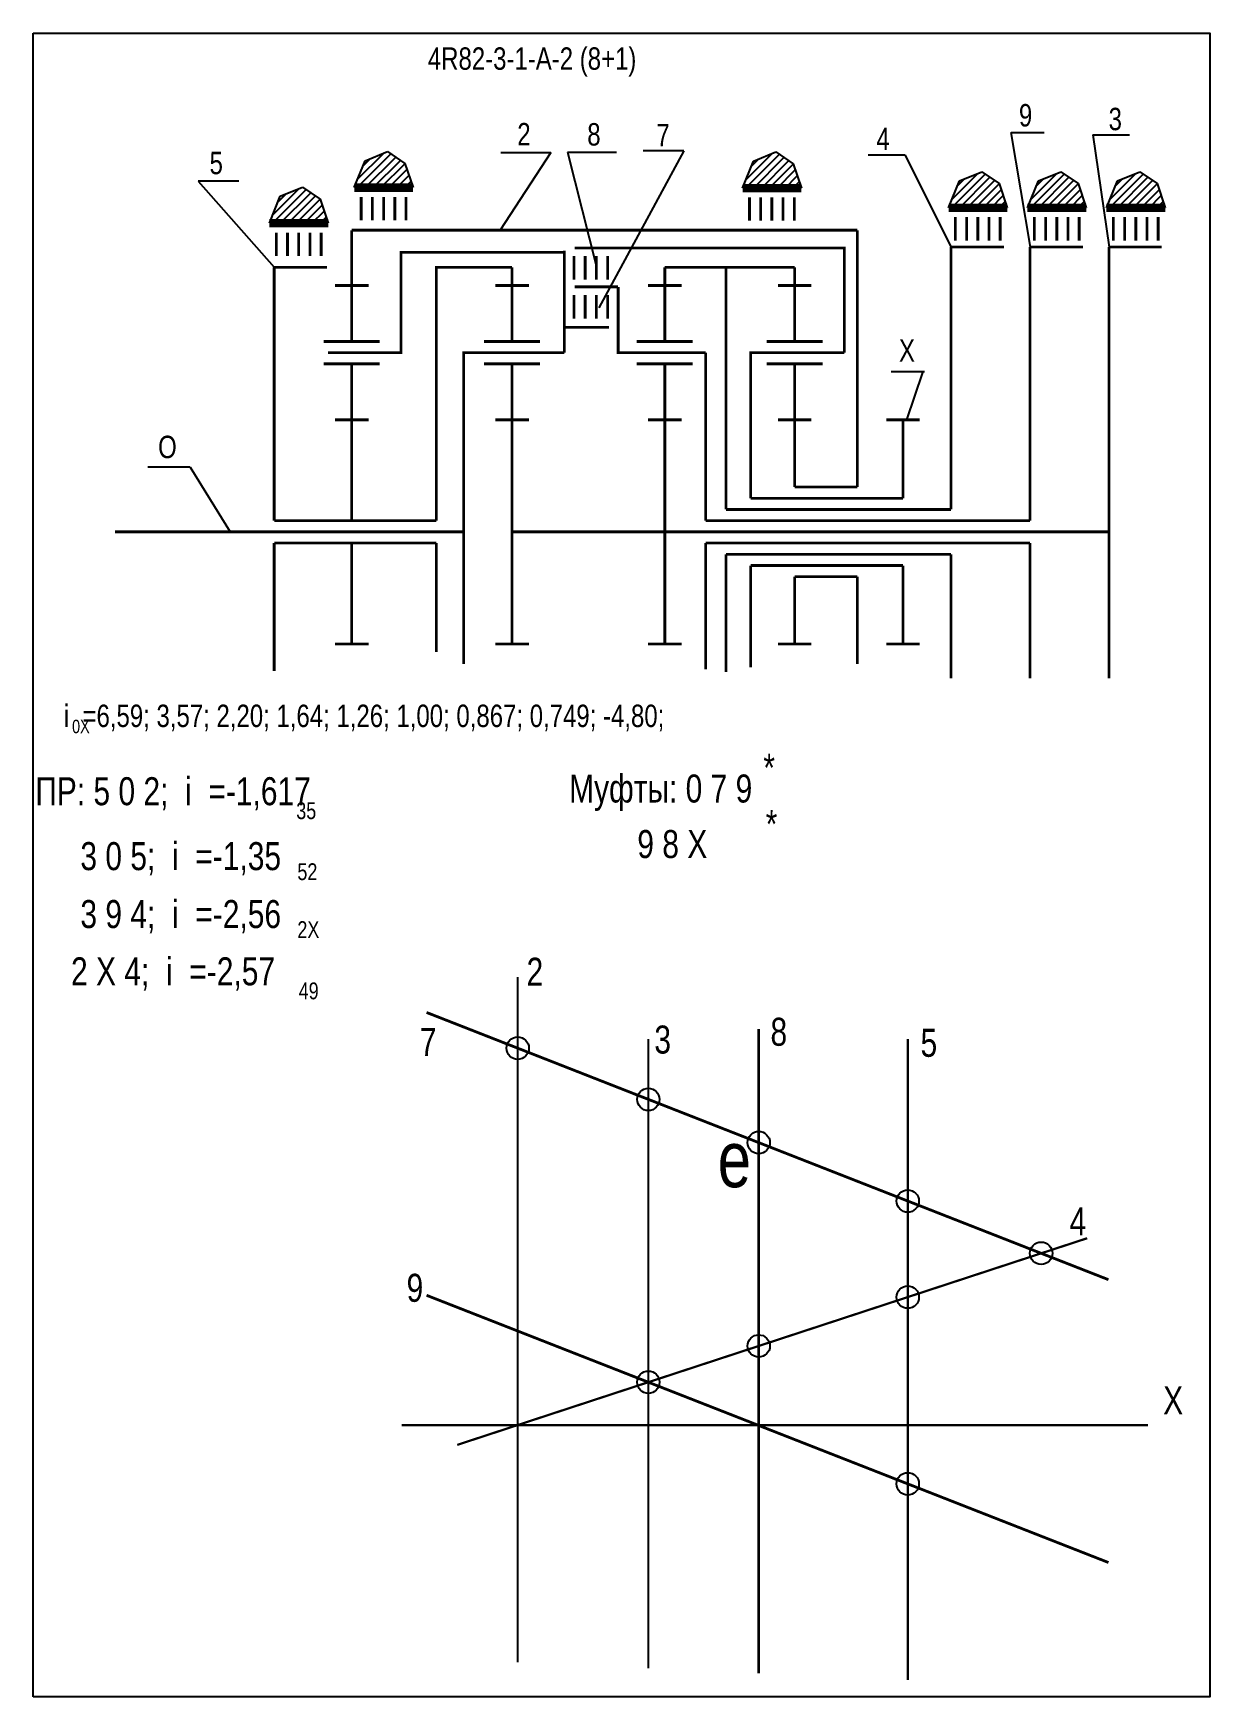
# Model space of a CAD drawing. Extents: x -352 to -142, y 153 to 450.
import ezdxf

# ---------------------------------------------------------------- set-up
doc = ezdxf.new("R2010")
doc.units = 0
doc.header["$LTSCALE"] = 15
doc.layers.get('0').update_dxf_attribs({"linetype": 'CONTINUOUS'})
doc.layers.add('DIM', color=92, linetype='CONTINUOUS')
doc.layers.add('MAIN', color=5, linetype='CONTINUOUS')
doc.styles.add('AMK', font='amk.shx', dxfattribs={"width": 0.8})

msp = doc.modelspace()

# ---------------------------------------------------------------- hatches: boundary and pattern name
at = {"layer": 'DIM'}
h = msp.add_hatch(dxfattribs=at)
h.set_pattern_fill('_USER', color=0, angle=45, style=0, pattern_type=0)
h.set_pattern_definition([(45, (-42.8949, -3.3953), (-0.7071068, 0.7071068), [])])
h.paths.add_polyline_path([(-293.19, 427.12), (-295.13, 422.3), (-284.64, 422.3), (-286.09, 426.63), (-289.2, 428.74)])
h = msp.add_hatch(dxfattribs=at)
h.set_pattern_fill('_USER', color=0, angle=45, style=0, pattern_type=0)
h.set_pattern_definition([(45, (26.4144, -3.4683), (-0.7071068, 0.7071068), [])])
h.paths.add_polyline_path([(-223.88, 427.05), (-225.83, 422.23), (-215.33, 422.23), (-216.78, 426.55), (-219.89, 428.67)])
h = msp.add_hatch(dxfattribs=at)
h.set_pattern_fill('_USER', color=0, angle=45, style=0, pattern_type=0)
h.set_pattern_definition([(45, (63.1784, -6.9894), (-0.7071068, 0.7071068), [])])
h.paths.add_polyline_path([(-187.12, 423.53), (-189.06, 418.71), (-178.57, 418.71), (-180.01, 423.03), (-183.13, 425.15)])
h = msp.add_hatch(dxfattribs=at)
h.set_pattern_fill('_USER', color=0, angle=45, style=0, pattern_type=0)
h.set_pattern_definition([(45, (77.2779, -6.9894), (-0.7071068, 0.7071068), [])])
h.paths.add_polyline_path([(-173.02, 423.53), (-174.96, 418.71), (-164.47, 418.71), (-165.91, 423.03), (-169.03, 425.15)])
h = msp.add_hatch(dxfattribs=at)
h.set_pattern_fill('_USER', color=0, angle=45, style=0, pattern_type=0)
h.set_pattern_definition([(45, (91.3774, -6.9894), (-0.7071068, 0.7071068), [])])
h.paths.add_polyline_path([(-158.92, 423.53), (-160.86, 418.71), (-150.37, 418.71), (-151.81, 423.03), (-154.93, 425.15)])
h = msp.add_hatch(dxfattribs=at)
h.set_pattern_fill('_USER', color=0, angle=45, style=0, pattern_type=0)
h.set_pattern_definition([(45, (-58.0435, -9.7597), (-0.7071068, 0.7071068), [])])
h.paths.add_polyline_path([(-308.34, 420.76), (-310.28, 415.94), (-299.79, 415.94), (-301.24, 420.26), (-304.35, 422.38)])

# ---------------------------------------------------------------- linework, layer by layer
at = {"const_width": 0.4}
for points in [[(-265.96, 281.39), (-265.96, 159.02)], [(-242.64, 270.29), (-242.64, 157.96)], [(-196.34, 270.29), (-196.34, 155.84)], [(-276.76, 197.83), (-164.3, 234.73)]]:
    msp.add_lwpolyline(points, dxfattribs=at)
at = {"layer": 'DIM', "color": 0}
for p, q in [((-177.94, 432.13), (-174.5, 411.69)), ((-177.88, 432.13), (-171.96, 432.13)), ((-163.31, 431.71), (-156.75, 431.71)), ((-163.31, 431.71), (-160.4, 411.69)), ((-293.19, 427.12), (-289.2, 428.74)), ((-289.2, 428.74), (-286.09, 426.63)), ((-260.03, 428.55), (-269.07, 414.74)), ((-268.97, 428.55), (-260.03, 428.55)), ((-257.06, 428.62), (-248.33, 428.62)), ((-257.06, 428.62), (-251.91, 408.17)), ((-236.32, 428.89), (-251.48, 400.84)), ((-236.32, 428.89), (-243.58, 428.89)), ((-236.32, 428.89), (-236.32, 428.89)), ((-223.88, 427.05), (-219.89, 428.67)), ((-219.89, 428.67), (-216.78, 426.55)), ((-203.4, 428.15), (-196.83, 428.15)), ((-196.83, 428.15), (-188.6, 411.69)), ((-295.13, 422.3), (-293.19, 427.12)), ((-286.09, 426.63), (-284.64, 422.3)), ((-225.83, 422.23), (-223.88, 427.05)), ((-216.78, 426.55), (-215.33, 422.23)), ((-187.12, 423.53), (-183.13, 425.15)), ((-183.13, 425.15), (-180.01, 423.03)), ((-173.02, 423.53), (-169.03, 425.15)), ((-169.03, 425.15), (-165.91, 423.03)), ((-158.92, 423.53), (-154.93, 425.15)), ((-154.93, 425.15), (-151.81, 423.03)), ((-315.72, 423.45), (-322.98, 423.45)), ((-322.98, 423.45), (-309.43, 408.09)), ((-308.34, 420.76), (-304.35, 422.38)), ((-304.35, 422.38), (-301.24, 420.26)), ((-293.88, 422.11), (-286.97, 422.11)), ((-189.06, 418.71), (-187.12, 423.53)), ((-180.01, 423.03), (-178.57, 418.71)), ((-174.96, 418.71), (-173.02, 423.53)), ((-165.91, 423.03), (-164.47, 418.71)), ((-160.86, 418.71), (-158.92, 423.53)), ((-151.81, 423.03), (-150.37, 418.71)), ((-310.28, 415.94), (-308.34, 420.76)), ((-301.24, 420.26), (-299.79, 415.94)), ((-187.81, 418.52), (-180.9, 418.52)), ((-173.71, 418.52), (-166.8, 418.52)), ((-159.61, 418.52), (-152.7, 418.52)), ((-309.03, 415.75), (-302.12, 415.75)), ((-199.28, 389.5), (-193.37, 389.5)), ((-193.72, 389.3), (-196.54, 380.84)), ((-324.4, 372.4), (-332.01, 372.4)), ((-324.4, 372.4), (-317.27, 360.84))]:
    msp.add_line(p, q, dxfattribs=at)
for points, const_width in [([(-205.32, 414.71), (-295.59, 414.71)], 0.5), ([(-205.32, 414.71), (-205.32, 368.84)], 0.5), ([(-290.58, 392.84), (-286.8, 392.84), (-286.8, 410.77), (-257.62, 410.77)], 0.5), ([(-257.62, 392.84), (-257.62, 411.07)], 0.5), ([(-248.03, 411.52), (-255.8, 411.52)], 0.5), ([(-248.03, 411.52), (-207.65, 411.52), (-207.65, 392.84)], 0.5), ([(-188.6, 411.69), (-188.6, 364.84)], 0.5), ([(-174.5, 411.69), (-174.5, 362.84)], 0.5), ([(-160.4, 411.69), (-160.4, 360.84)], 0.5), ([(-309.43, 408.09), (-309.43, 362.84)], 0.5), ([(-266.97, 408.09), (-280.5, 408.09), (-280.5, 362.84)], 0.5), ([(-239.7, 408.09), (-216.52, 408.09)], 0.5), ([(-228.76, 408.09), (-228.76, 364.84)], 0.5), ([(-248.03, 404.59), (-255.8, 404.59)], 0.5), ([(-244.32, 392.84), (-248.03, 392.84), (-248.03, 404.59)], 0.5), ([(-271.63, 392.84), (-275.61, 392.84), (-275.61, 337.23)], 0.5), ([(-232.42, 392.84), (-232.42, 362.84)], 0.5), ([(-221.32, 392.84), (-224.36, 392.84), (-224.36, 366.84)], 0.5), ([(-216.52, 368.84), (-205.32, 368.84)], 0.5), ([(-224.36, 366.84), (-197.18, 366.84)], 0.5), ([(-309.43, 362.84), (-280.5, 362.84)], 0.5), ([(-309.43, 362.84), (-280.5, 362.84)], 0.5), ([(-232.42, 362.84), (-174.5, 362.84)], 0.5), ([(-228.76, 364.84), (-188.6, 364.84)], 0.5), ([(-209.02, 362.84), (-197.18, 362.84)], 0.5), ([(-337.85, 360.84), (-275.61, 360.84)], 0.5), ([(-266.97, 360.84), (-232.42, 360.84)], 0.5), ([(-232.42, 360.84), (-160.4, 360.84)], 0.5), ([(-160.4, 360.84), (-160.4, 334.72)], 0.5), ([(-309.43, 358.84), (-280.5, 358.84)], 0.5), ([(-309.43, 358.84), (-309.43, 335.99)], 0.5), ([(-280.5, 358.84), (-280.5, 339.38)], 0.5), ([(-232.42, 358.84), (-232.42, 336.32)], 0.5), ([(-232.42, 358.84), (-174.5, 358.84)], 0.5), ([(-228.76, 356.84), (-228.76, 335.8)], 0.5), ([(-228.76, 356.84), (-188.6, 356.84)], 0.5), ([(-209.02, 358.84), (-197.18, 358.84)], 0.5), ([(-188.6, 356.84), (-188.6, 334.72)], 0.5), ([(-174.5, 358.84), (-174.5, 334.72)], 0.5), ([(-224.36, 354.84), (-197.18, 354.84)], 0.5), ([(-224.36, 354.84), (-224.36, 336.68)], 0.5), ([(-216.52, 352.84), (-205.32, 352.84)], 0.5), ([(-205.32, 352.84), (-205.32, 337.25)], 0.5), ([(-160.51, 227.33), (-282.23, 275.04)], 0.5), ([(-222.94, 272.1), (-222.94, 157.06)], 0.5), ([(-160.51, 176.83), (-282.23, 224.54)], 0.5), ([(-286.69, 201.37), (-153.47, 201.37)], 0.4)]:
    msp.add_lwpolyline(points, dxfattribs=dict(at, const_width=const_width))
msp.add_lwpolyline([(-224.36, 364.84, 0.5, 0.5, 0), (-197.18, 364.84, 0.5, 0.5, 0)], format="xyseb", dxfattribs=at)
for centre in [(-265.96, 268.66), (-242.64, 259.52), (-222.94, 251.8), (-196.34, 241.37), (-172.52, 232.04), (-196.34, 224.22), (-222.94, 215.49), (-242.64, 209.02), (-196.34, 190.87)]:
    msp.add_circle(centre, 2, dxfattribs=at)
at = {"layer": 'MAIN'}
for points in [[(-352.43, 152.87), (-352.43, 449.87)], [(-352.43, 449.87), (-142.43, 449.87), (-142.43, 152.87), (-352.43, 152.87)]]:
    msp.add_lwpolyline(points, dxfattribs=at)
at = {"layer": 'MAIN', "color": 0}
for points, const_width in [([(-295.13, 422.3), (-284.64, 422.3)], 1.5), ([(-225.83, 422.23), (-215.33, 422.23)], 1.5), ([(-285.9, 420.65), (-285.9, 416.46)], 0.5), ([(-216.59, 420.58), (-216.59, 416.38)], 0.5), ([(-189.06, 418.71), (-178.57, 418.71)], 1.5), ([(-174.96, 418.71), (-164.47, 418.71)], 1.5), ([(-160.86, 418.71), (-150.37, 418.71)], 1.5), ([(-310.28, 415.94), (-299.79, 415.94)], 1.5), ([(-179.83, 417.06), (-179.83, 412.86)], 0.5), ([(-165.73, 417.06), (-165.73, 412.86)], 0.5), ([(-151.63, 417.06), (-151.63, 412.86)], 0.5), ([(-301.05, 414.29), (-301.05, 410.09)], 0.5), ([(-295.59, 404.84), (-295.59, 414.71)], 0.5), ([(-249.91, 410.08), (-249.91, 405.88)], 0.5), ([(-188.6, 411.69), (-179.18, 411.69)], 0.5), ([(-174.5, 411.69), (-165.08, 411.69)], 0.5), ([(-160.4, 411.69), (-150.98, 411.69)], 0.5), ([(-309.43, 408.09), (-300.02, 408.09)], 0.5), ([(-266.97, 404.84), (-266.97, 408.09)], 0.5), ([(-239.7, 404.84), (-239.7, 408.09)], 0.5), ([(-216.52, 394.84), (-216.52, 408.09)], 0.5), ([(-295.59, 404.84), (-298.59, 404.84)], 0.5), ([(-295.59, 394.84), (-295.59, 404.84)], 0.5), ([(-295.59, 404.84), (-292.59, 404.84)], 0.5), ([(-266.97, 404.84), (-269.97, 404.84)], 0.5), ([(-266.97, 394.84), (-266.97, 404.84)], 0.5), ([(-266.97, 404.84), (-263.97, 404.84)], 0.5), ([(-239.7, 404.84), (-242.7, 404.84)], 0.5), ([(-239.7, 394.84), (-239.7, 404.84)], 0.5), ([(-239.7, 404.84), (-236.7, 404.84)], 0.5), ([(-216.52, 404.84), (-219.52, 404.84)], 0.5), ([(-216.52, 404.84), (-213.52, 404.84)], 0.5), ([(-249.91, 403.14), (-249.91, 398.94)], 0.5), ([(-257.62, 397.36), (-249.68, 397.36)], 0.5), ([(-290.58, 392.84), (-299.83, 392.84)], 0.5), ([(-257.62, 392.84), (-271.63, 392.84)], 0.5), ([(-232.42, 392.84), (-244.32, 392.84)], 0.5), ([(-207.65, 392.84), (-221.32, 392.84)], 0.5), ([(-295.59, 390.84), (-300.59, 390.84)], 0.5), ([(-295.59, 380.84), (-295.59, 390.84), (-290.59, 390.84)], 0.5), ([(-266.97, 390.84), (-271.97, 390.84)], 0.5), ([(-266.97, 380.84), (-266.97, 390.84), (-261.97, 390.84)], 0.5), ([(-239.7, 390.84), (-244.7, 390.84)], 0.5), ([(-239.7, 380.84), (-239.7, 390.84), (-234.7, 390.84)], 0.5), ([(-216.52, 390.84), (-221.52, 390.84)], 0.5), ([(-216.52, 380.84), (-216.52, 390.84), (-211.52, 390.84)], 0.5), ([(-295.59, 380.84), (-298.59, 380.84)], 0.5), ([(-295.59, 362.84), (-295.59, 380.84)], 0.5), ([(-295.59, 380.84), (-292.59, 380.84)], 0.5), ([(-266.97, 380.84), (-269.97, 380.84)], 0.5), ([(-266.97, 360.84), (-266.97, 380.84)], 0.5), ([(-266.97, 380.84), (-263.97, 380.84)], 0.5), ([(-239.7, 380.84), (-242.7, 380.84)], 0.5), ([(-239.7, 360.84), (-239.7, 380.84)], 0.5), ([(-239.7, 380.84), (-236.7, 380.84)], 0.5), ([(-216.52, 380.84), (-219.52, 380.84)], 0.5), ([(-216.52, 368.84), (-216.52, 380.84)], 0.5), ([(-216.52, 380.84), (-213.52, 380.84)], 0.5), ([(-197.18, 380.84), (-200.18, 380.84)], 0.5), ([(-197.18, 380.84), (-194.18, 380.84)], 0.5), ([(-197.18, 366.84), (-197.18, 380.84)], 0.5), ([(-266.97, 360.84), (-266.97, 340.84)], 0.5), ([(-239.7, 360.84), (-239.7, 340.84)], 0.5), ([(-295.59, 358.84), (-295.59, 340.84)], 0.5), ([(-197.18, 354.84), (-197.18, 340.84)], 0.5), ([(-216.52, 352.84), (-216.52, 340.84)], 0.5), ([(-295.59, 340.84), (-298.59, 340.84)], 0.5), ([(-295.59, 340.84), (-292.59, 340.84)], 0.5), ([(-266.97, 340.84), (-269.97, 340.84)], 0.5), ([(-266.97, 340.84), (-263.97, 340.84)], 0.5), ([(-239.7, 340.84), (-242.7, 340.84)], 0.5), ([(-239.7, 340.84), (-236.7, 340.84)], 0.5), ([(-216.52, 340.84), (-219.52, 340.84)], 0.5), ([(-216.52, 340.84), (-213.52, 340.84)], 0.5), ([(-197.18, 340.84), (-200.18, 340.84)], 0.5), ([(-197.18, 340.84), (-194.18, 340.84)], 0.5)]:
    msp.add_lwpolyline(points, dxfattribs=dict(at, const_width=const_width))
for points in [[(-293.9, 420.65, 0.5, 0.5, 0), (-293.9, 416.46, 0.5, 0.5, 0)], [(-291.9, 420.65, 0.5, 0.5, 0), (-291.9, 416.46, 0.5, 0.5, 0)], [(-289.9, 420.65, 0.5, 0.5, 0), (-289.9, 416.46, 0.5, 0.5, 0)], [(-287.9, 420.65, 0.5, 0.5, 0), (-287.9, 416.46, 0.5, 0.5, 0)], [(-224.59, 420.58, 0.5, 0.5, 0), (-224.59, 416.38, 0.5, 0.5, 0)], [(-222.59, 420.58, 0.5, 0.5, 0), (-222.59, 416.38, 0.5, 0.5, 0)], [(-220.59, 420.58, 0.5, 0.5, 0), (-220.59, 416.38, 0.5, 0.5, 0)], [(-218.59, 420.58, 0.5, 0.5, 0), (-218.59, 416.38, 0.5, 0.5, 0)], [(-187.83, 417.06, 0.5, 0.5, 0), (-187.83, 412.86, 0.5, 0.5, 0)], [(-185.83, 417.06, 0.5, 0.5, 0), (-185.83, 412.86, 0.5, 0.5, 0)], [(-183.83, 417.06, 0.5, 0.5, 0), (-183.83, 412.86, 0.5, 0.5, 0)], [(-181.83, 417.06, 0.5, 0.5, 0), (-181.83, 412.86, 0.5, 0.5, 0)], [(-173.73, 417.06, 0.5, 0.5, 0), (-173.73, 412.86, 0.5, 0.5, 0)], [(-171.73, 417.06, 0.5, 0.5, 0), (-171.73, 412.86, 0.5, 0.5, 0)], [(-169.73, 417.06, 0.5, 0.5, 0), (-169.73, 412.86, 0.5, 0.5, 0)], [(-167.73, 417.06, 0.5, 0.5, 0), (-167.73, 412.86, 0.5, 0.5, 0)], [(-159.63, 417.06, 0.5, 0.5, 0), (-159.63, 412.86, 0.5, 0.5, 0)], [(-157.63, 417.06, 0.5, 0.5, 0), (-157.63, 412.86, 0.5, 0.5, 0)], [(-155.63, 417.06, 0.5, 0.5, 0), (-155.63, 412.86, 0.5, 0.5, 0)], [(-153.63, 417.06, 0.5, 0.5, 0), (-153.63, 412.86, 0.5, 0.5, 0)], [(-309.05, 414.29, 0.5, 0.5, 0), (-309.05, 410.09, 0.5, 0.5, 0)], [(-307.05, 414.29, 0.5, 0.5, 0), (-307.05, 410.09, 0.5, 0.5, 0)], [(-305.05, 414.29, 0.5, 0.5, 0), (-305.05, 410.09, 0.5, 0.5, 0)], [(-303.05, 414.29, 0.5, 0.5, 0), (-303.05, 410.09, 0.5, 0.5, 0)], [(-255.91, 410.08, 0.5, 0.5, 0), (-255.91, 405.88, 0.5, 0.5, 0)], [(-253.91, 410.08, 0.5, 0.5, 0), (-253.91, 405.88, 0.5, 0.5, 0)], [(-251.91, 410.08, 0.5, 0.5, 0), (-251.91, 405.88, 0.5, 0.5, 0)], [(-255.91, 403.14, 0.5, 0.5, 0), (-255.91, 398.94, 0.5, 0.5, 0)], [(-253.91, 403.14, 0.5, 0.5, 0), (-253.91, 398.94, 0.5, 0.5, 0)], [(-251.91, 403.14, 0.5, 0.5, 0), (-251.91, 398.94, 0.5, 0.5, 0)], [(-290.59, 394.84, 0.5, 0.5, 0), (-300.59, 394.84, 0.5, 0.5, 0)], [(-261.97, 394.84, 0.5, 0.5, 0), (-271.97, 394.84, 0.5, 0.5, 0)], [(-234.7, 394.84, 0.5, 0.5, 0), (-244.7, 394.84, 0.5, 0.5, 0)], [(-211.52, 394.84, 0.5, 0.5, 0), (-221.52, 394.84, 0.5, 0.5, 0)]]:
    msp.add_lwpolyline(points, format="xyseb", dxfattribs=at)

# ---------------------------------------------------------------- texts
at = {"layer": 'DIM', "color": 0, "style": 'AMK', "width": 0.8}
for s, height, p in [('4R82-3-1-A-2 (8+1)', 4, (-282, 443.35)), ('9', 4, (-176.49, 433.23)), ('3', 4, (-160.48, 432.56)), ('2', 4, (-266.03, 429.85)), ('8', 4, (-253.54, 429.82)), ('7', 4, (-241.21, 429.66)), ('4', 4, (-201.92, 429.03)), ('5', 4, (-320.96, 424.7)), ('X', 4, (-197.9, 391.22)), ('O', 4, (-330.15, 374.01)), ('i  =6,59; 3,57; 2,20; 1,64; 1,26; 1,00; 0,867; 0,749; -4,80; ', 4, (-346.97, 326)), ('0X', 2.4, (-345.5, 324.9)), ('*', 5, (-222.12, 316.25)), (' ПР: 5 0 2;  i  =-1,617', 5, (-353.56, 312.04)), ('Муфты: 0 7 9', 5, (-256.78, 312.52)), ('35', 3, (-305.49, 309.56)), ('*', 5, (-221.69, 306.18)), ('       9 8 X', 5, (-255.01, 302.61)), ('    3 0 5;  i  =-1,35', 5, (-349.97, 300.45)), ('52', 3, (-305.29, 298.67)), ('    3 9 4;  i  =-2,56', 5, (-349.97, 290.11)), ('2X', 3, (-305.29, 288.33)), ('     2 X 4;  i  =-2,57', 5, (-353.12, 279.88)), ('2', 5, (-264.38, 279.81)), ('49', 3, (-305.06, 277.39)), ('8', 5, (-220.84, 269.09)), ('7', 5, (-283.44, 267.27)), ('3', 5, (-241.57, 267.7)), ('5', 5, (-194.05, 267.12)), ('e', 10, (-230.26, 243.84)), ('4', 5, (-167.45, 235.24)), ('9', 5, (-285.79, 223.38)), ('X', 5, (-150.74, 203.29))]:
    msp.add_text(s, height=height, dxfattribs=at).set_placement(p)

doc.saveas('drawing.dxf')
